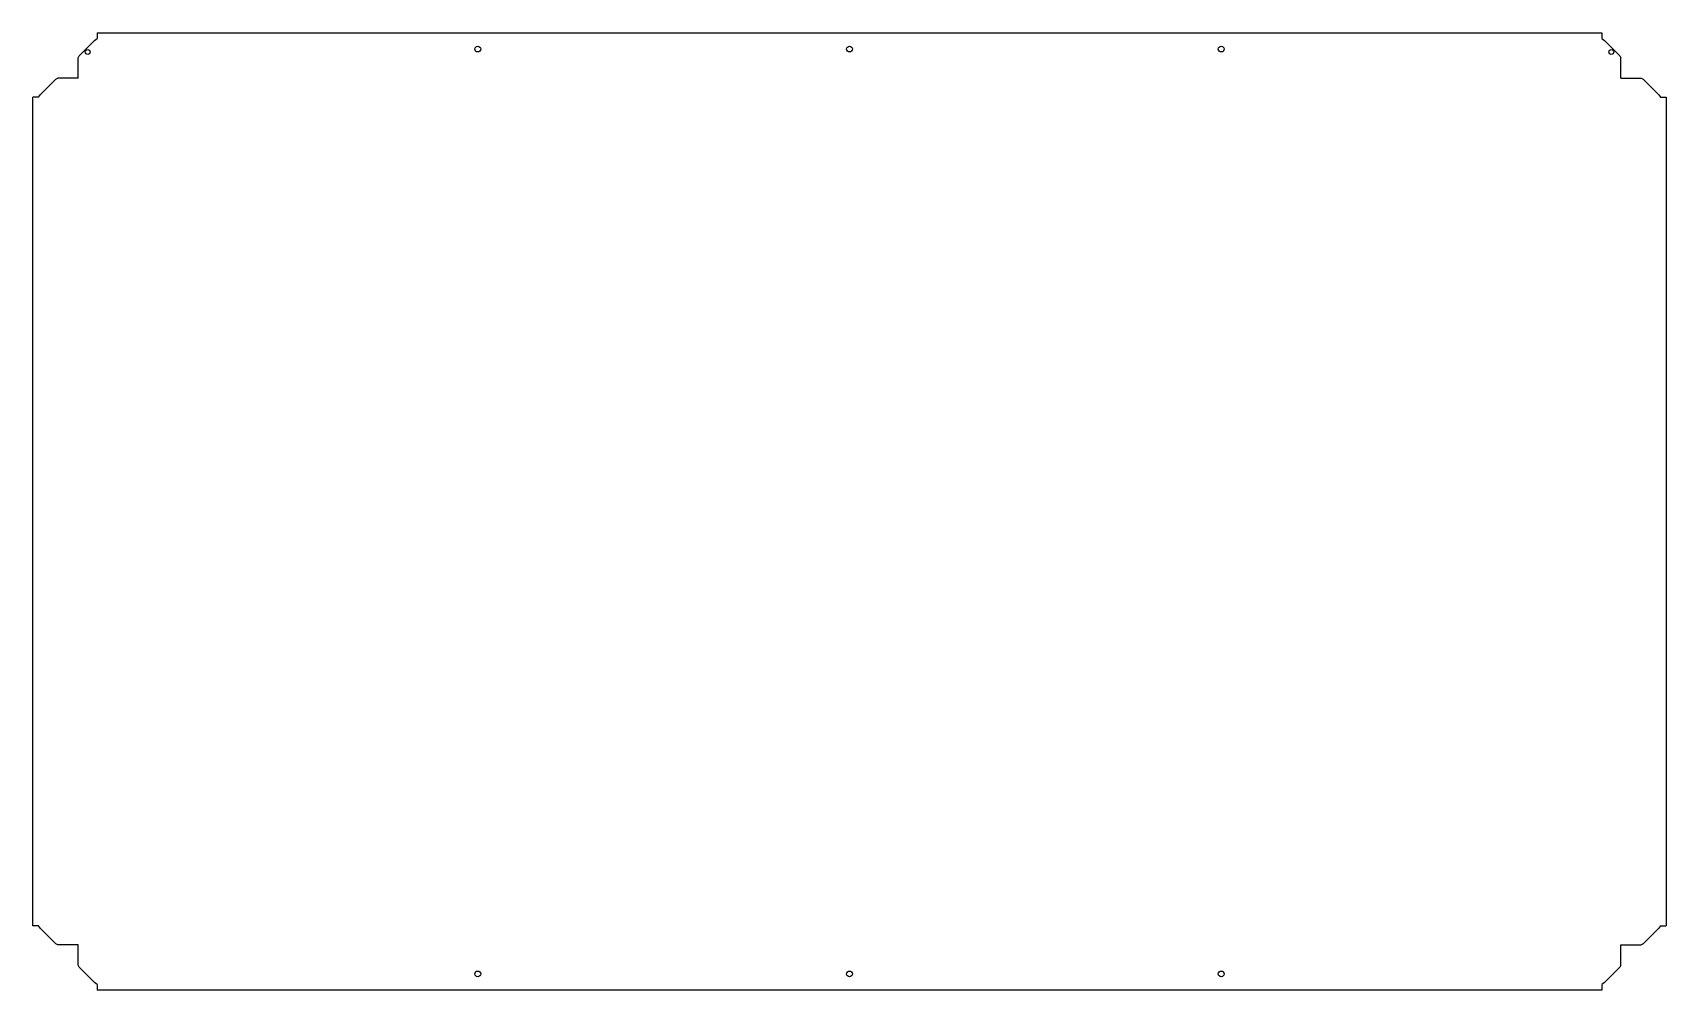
# Model space of a CAD drawing. Header units: millimetres. Extents: x -846 to 846, y -496 to 496.
import ezdxf

# ---------------------------------------------------------------- set-up
doc = ezdxf.new("R2010")
doc.units = ezdxf.units.MM

msp = doc.modelspace()

# ---------------------------------------------------------------- linework, layer by layer
at = {"color": 7, "linetype": 'Continuous', "lineweight": 25}
for p, q in [((-779.3, 496), (-779.3, 490)), ((-779.3, 496), (779.3, 496)), ((779.3, 496), (779.3, 490)), ((-797.9, 472), (-781.9, 488)), ((-781.9, 488), (-779.3, 490)), ((779.3, 490), (781.9, 488)), ((781.9, 488), (797.9, 472)), ((-798.9, 470), (-797.9, 472)), ((-798.9, 448.9), (-798.9, 470)), ((797.9, 472), (798.9, 470)), ((798.9, 448.9), (798.9, 470)), ((-838, 431.9), (-822, 447.9)), ((-822, 447.9), (-820, 448.9)), ((-798.9, 448.9), (-820, 448.9)), ((798.9, 448.9), (820, 448.9)), ((820, 448.9), (822, 447.9)), ((822, 447.9), (838, 431.9)), ((-846, -429.3), (-846, 429.3)), ((-840, 429.3), (-846, 429.3)), ((-840, 429.3), (-838, 431.9)), ((838, 431.9), (840, 429.3)), ((840, 429.3), (846, 429.3)), ((846, 429.3), (846, -429.3)), ((-840, -429.3), (-846, -429.3)), ((-838, -431.9), (-840, -429.3)), ((-822, -447.9), (-838, -431.9)), ((838, -431.9), (822, -447.9)), ((840, -429.3), (838, -431.9)), ((840, -429.3), (846, -429.3)), ((-820, -448.9), (-822, -447.9)), ((-798.9, -448.9), (-820, -448.9)), ((-798.9, -470), (-798.9, -448.9)), ((798.9, -448.9), (820, -448.9)), ((798.9, -470), (798.9, -448.9)), ((822, -447.9), (820, -448.9)), ((-797.9, -472), (-798.9, -470)), ((-781.9, -488), (-797.9, -472)), ((797.9, -472), (781.9, -488)), ((798.9, -470), (797.9, -472)), ((-779.3, -490), (-781.9, -488)), ((-779.3, -490), (-779.3, -496)), ((781.9, -488), (779.3, -490)), ((779.3, -490), (779.3, -496)), ((779.3, -496), (-779.3, -496))]:
    msp.add_line(p, q, dxfattribs=at)
for centre, radius in [((-789, 476), 2.5), ((-385, 479), 3), ((0, 479), 3), ((385, 479), 3), ((789, 476), 2.5), ((-385, -479), 3), ((0, -479), 3), ((385, -479), 3)]:
    msp.add_circle(centre, radius, dxfattribs=at)

doc.saveas('drawing.dxf')
